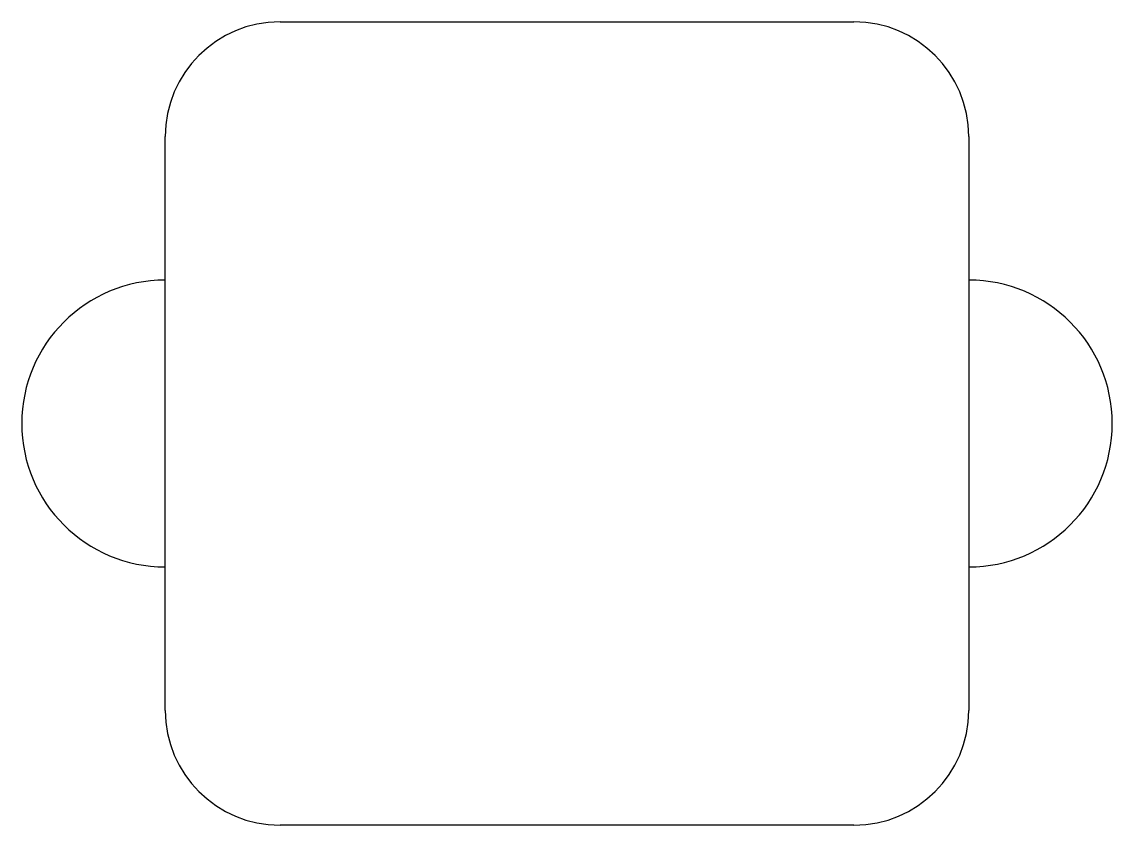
# Model space of a CAD drawing. Extents: x -9.5 to 9.5, y -7 to 7.
import ezdxf

# ---------------------------------------------------------------- set-up
doc = ezdxf.new("R2010")
doc.units = 0
doc.layers.get('0').update_dxf_attribs({"linetype": 'continuous'})

# ---------------------------------------------------------------- blocks, each defined once
blk = doc.blocks.new('FILLET')
at = {"color": 0}
for p, q in [((-5, 7), (5, 7)), ((-7, -5), (-7, 5)), ((7, 5), (7, -5)), ((5, -7), (-5, -7))]:
    blk.add_line(p, q, dxfattribs=at)
for centre, radius, start, end in [((-5, 5), 2, 90, -180), ((5, 5), 2, 0, 90), ((-7, 0), 2.5, 90, -90), ((7, 0), 2.5, 0, 90), ((7, 0), 2.5, -90, 0), ((-5, -5), 2, -180, -90), ((5, -5), 2, -90, 0)]:
    blk.add_arc(centre, radius, start, end, dxfattribs=at)

msp = doc.modelspace()

# ---------------------------------------------------------------- block references
msp.add_blockref('FILLET', (0, 0))

doc.saveas('drawing.dxf')
